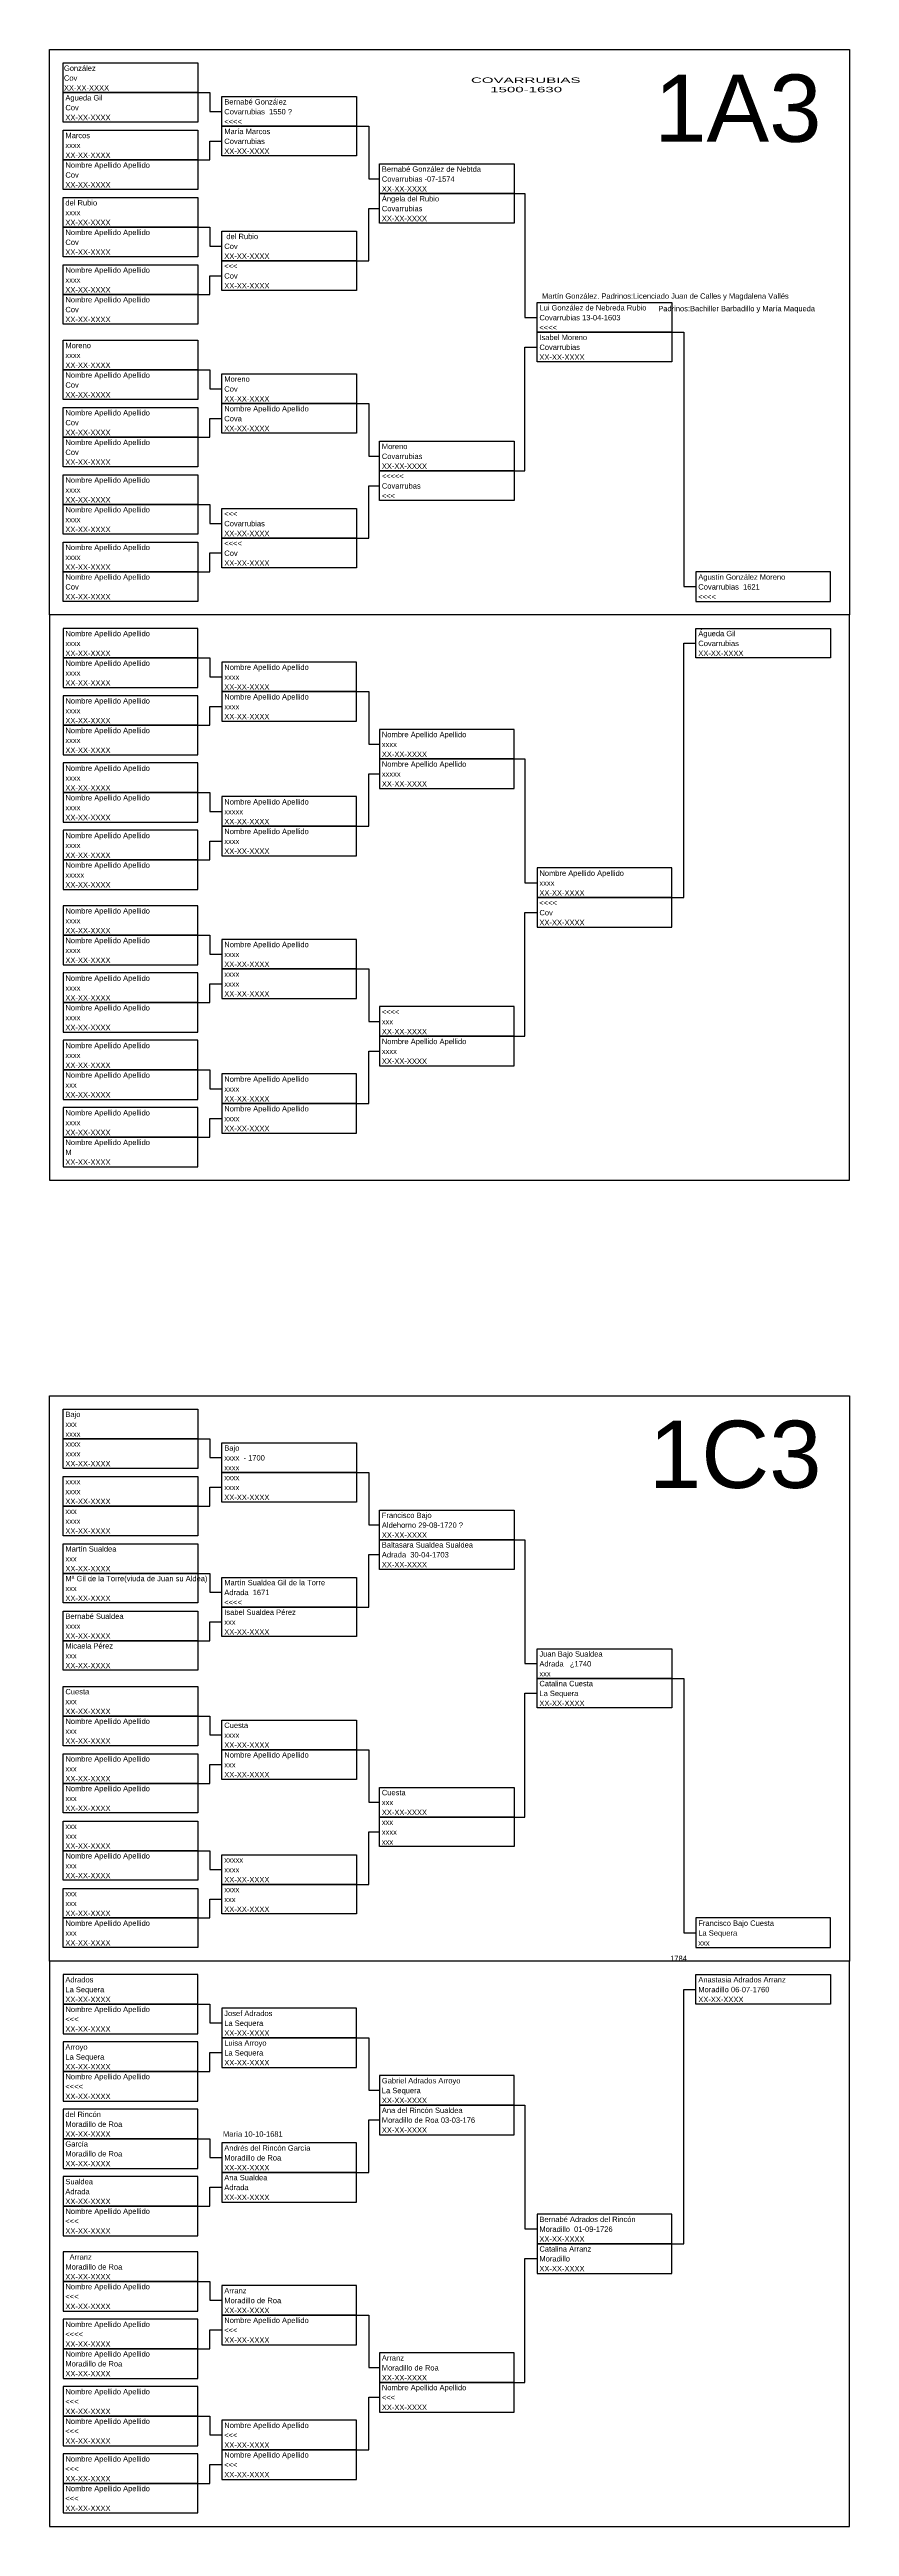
# Model space of a CAD drawing. Header units: millimetres. Extents: x -16844 to 23151, y -8543 to 4892.
# Drawn here: x -4385 to -4088, y -500 to 420 of the extents above; entities that cross this region are included whole.
import ezdxf
from ezdxf.enums import TextEntityAlignment as Align

# ---------------------------------------------------------------- set-up
doc = ezdxf.new("R2010")
doc.units = ezdxf.units.MM
doc.layers.add('Arroyo', color=30, linetype='Continuous')
doc.layers.add('González', color=160, linetype='Continuous')
doc.styles.add('Arial', font='arial.ttf', dxfattribs={"height": 0.01})

# ---------------------------------------------------------------- blocks, each defined once
blk = doc.blocks.new('Hoja superior')
for points in [[(0, 210), (297, 210), (297, 0), (0, 0)], [(5, 205), (55, 205), (55, 194), (5, 194)], [(5, 194), (55, 194), (55, 183), (5, 183)], [(64, 192.5), (114, 192.5), (114, 181.5), (64, 181.5)], [(5, 180), (55, 180), (55, 169), (5, 169)], [(64, 181.5), (114, 181.5), (114, 170.5), (64, 170.5)], [(5, 169), (55, 169), (55, 158), (5, 158)], [(122.5, 167.5), (172.5, 167.5), (172.5, 156.5), (122.5, 156.5)], [(122.5, 156.5), (172.5, 156.5), (172.5, 145.5), (122.5, 145.5)], [(5, 155), (55, 155), (55, 144), (5, 144)], [(5, 144), (55, 144), (55, 133), (5, 133)], [(64, 142.5), (114, 142.5), (114, 131.5), (64, 131.5)], [(5, 130), (55, 130), (55, 119), (5, 119)], [(64, 131.5), (114, 131.5), (114, 120.5), (64, 120.5)], [(5, 119), (55, 119), (55, 108), (5, 108)], [(181, 116), (231, 116), (231, 105), (181, 105)], [(5, 102), (55, 102), (55, 91), (5, 91)], [(181, 105), (231, 105), (231, 94), (181, 94)], [(5, 91), (55, 91), (55, 80), (5, 80)], [(64, 89.5), (114, 89.5), (114, 78.5), (64, 78.5)], [(5, 77), (55, 77), (55, 66), (5, 66)], [(64, 78.5), (114, 78.5), (114, 67.5), (64, 67.5)], [(5, 66), (55, 66), (55, 55), (5, 55)], [(122.5, 64.5), (172.5, 64.5), (172.5, 53.5), (122.5, 53.5)], [(5, 52), (55, 52), (55, 41), (5, 41)], [(122.5, 53.5), (172.5, 53.5), (172.5, 42.5), (122.5, 42.5)], [(5, 41), (55, 41), (55, 30), (5, 30)], [(64, 39.5), (114, 39.5), (114, 28.5), (64, 28.5)], [(64, 28.5), (114, 28.5), (114, 17.5), (64, 17.5)], [(5, 27), (55, 27), (55, 16), (5, 16)], [(5, 16), (55, 16), (55, 5), (5, 5)], [(240, 5), (290, 5), (290, 16), (240, 16)]]:
    blk.add_lwpolyline(points, close=True)
for points in [[(55, 194), (59.5, 194), (59.5, 187), (64, 187)], [(55, 169), (59.5, 169), (59.5, 176), (64, 176)], [(114, 181.5), (118.5, 181.5), (118.5, 162), (122.5, 162)], [(172.5, 156.5), (176.5, 156.5), (176.5, 110.5), (181, 110.5)], [(114, 131.5), (118.5, 131.5), (118.5, 151), (122.5, 151)], [(55, 144), (59.5, 144), (59.5, 137), (64, 137)], [(55, 119), (59.5, 119), (59.5, 126), (64, 126)], [(231, 105), (235.5, 105), (235.5, 10.5), (240, 10.5)], [(172.5, 53.5), (176.5, 53.5), (176.5, 99.5), (181, 99.5)], [(55, 91), (59.5, 91), (59.5, 84), (64, 84)], [(114, 78.5), (118.5, 78.5), (118.5, 59), (122.5, 59)], [(55, 66), (59.5, 66), (59.5, 73), (64, 73)], [(114, 28.5), (118.5, 28.5), (118.5, 48), (122.5, 48)], [(55, 41), (59.5, 41), (59.5, 34), (64, 34)], [(55, 16), (59.5, 16), (59.5, 23), (64, 23)]]:
    blk.add_lwpolyline(points)
blk = doc.blocks.new('Hoja inferior')
for points in [[(0, -210), (297, -210), (297, 0), (0, 0)], [(5, -16), (55, -16), (55, -5), (5, -5)], [(240, -5), (290, -5), (290, -16), (240, -16)], [(5, -27), (55, -27), (55, -16), (5, -16)], [(64, -28.5), (114, -28.5), (114, -17.5), (64, -17.5)], [(5, -41), (55, -41), (55, -30), (5, -30)], [(64, -39.5), (114, -39.5), (114, -28.5), (64, -28.5)], [(5, -52), (55, -52), (55, -41), (5, -41)], [(122.5, -53.5), (172.5, -53.5), (172.5, -42.5), (122.5, -42.5)], [(5, -66), (55, -66), (55, -55), (5, -55)], [(122.5, -64.5), (172.5, -64.5), (172.5, -53.5), (122.5, -53.5)], [(5, -77), (55, -77), (55, -66), (5, -66)], [(64, -78.5), (114, -78.5), (114, -67.5), (64, -67.5)], [(5, -91), (55, -91), (55, -80), (5, -80)], [(64, -89.5), (114, -89.5), (114, -78.5), (64, -78.5)], [(5, -102), (55, -102), (55, -91), (5, -91)], [(181, -105), (231, -105), (231, -94), (181, -94)], [(5, -119), (55, -119), (55, -108), (5, -108)], [(181, -116), (231, -116), (231, -105), (181, -105)], [(5, -130), (55, -130), (55, -119), (5, -119)], [(64, -131.5), (114, -131.5), (114, -120.5), (64, -120.5)], [(5, -144), (55, -144), (55, -133), (5, -133)], [(64, -142.5), (114, -142.5), (114, -131.5), (64, -131.5)], [(5, -155), (55, -155), (55, -144), (5, -144)], [(122.5, -156.5), (172.5, -156.5), (172.5, -145.5), (122.5, -145.5)], [(5, -169), (55, -169), (55, -158), (5, -158)], [(122.5, -167.5), (172.5, -167.5), (172.5, -156.5), (122.5, -156.5)], [(5, -180), (55, -180), (55, -169), (5, -169)], [(64, -181.5), (114, -181.5), (114, -170.5), (64, -170.5)], [(5, -194), (55, -194), (55, -183), (5, -183)], [(64, -192.5), (114, -192.5), (114, -181.5), (64, -181.5)], [(5, -205), (55, -205), (55, -194), (5, -194)]]:
    blk.add_lwpolyline(points, close=True)
for points in [[(55, -16), (59.5, -16), (59.5, -23), (64, -23)], [(231, -105), (235.5, -105), (235.5, -10.5), (240, -10.5)], [(55, -41), (59.5, -41), (59.5, -34), (64, -34)], [(114, -28.5), (118.5, -28.5), (118.5, -48), (122.5, -48)], [(172.5, -53.5), (176.5, -53.5), (176.5, -99.5), (181, -99.5)], [(114, -78.5), (118.5, -78.5), (118.5, -59), (122.5, -59)], [(55, -66), (59.5, -66), (59.5, -73), (64, -73)], [(55, -91), (59.5, -91), (59.5, -84), (64, -84)], [(55, -119), (59.5, -119), (59.5, -126), (64, -126)], [(172.5, -156.5), (176.5, -156.5), (176.5, -110.5), (181, -110.5)], [(55, -144), (59.5, -144), (59.5, -137), (64, -137)], [(114, -131.5), (118.5, -131.5), (118.5, -151), (122.5, -151)], [(114, -181.5), (118.5, -181.5), (118.5, -162), (122.5, -162)], [(55, -169), (59.5, -169), (59.5, -176), (64, -176)], [(55, -194), (59.5, -194), (59.5, -187), (64, -187)]]:
    blk.add_lwpolyline(points)
blk = doc.blocks.new('Casilla')
at = {"style": 'Arial'}
for tag, p in [('NOMBRE', (0.88, 8.08)), ('LUGAR_NACIMIENTO', (0.88, 4.42)), ('FECHA', (0.88, 0.75))]:
    blk.add_attdef(tag, p, '', height=2, dxfattribs=at)
blk = doc.blocks.new('Hermanos')
at = {"style": 'Arial'}
blk.add_attdef('NOMBRE', (0, 0), '', height=2, dxfattribs=at)

msp = doc.modelspace()

# ---------------------------------------------------------------- block references
for name, p, values in [('Casilla', (-4380.3, 404), {'NOMBRE': 'González', 'LUGAR_NACIMIENTO': 'Cov', 'FECHA': 'XX-XX-XXXX'}), ('Casilla', (-4379.76, 393), {'NOMBRE': 'Agueda Gil', 'LUGAR_NACIMIENTO': 'Cov', 'FECHA': 'XX-XX-XXXX'}), ('Casilla', (-4320.76, 391.5), {'NOMBRE': 'Bernabé González', 'LUGAR_NACIMIENTO': 'Covarrubias  1550 ?', 'FECHA': '<<<<'}), ('Casilla', (-4379.76, 379), {'NOMBRE': 'Marcos', 'LUGAR_NACIMIENTO': 'xxxx', 'FECHA': 'XX-XX-XXXX'}), ('Casilla', (-4320.76, 380.5), {'NOMBRE': 'María Marcos', 'LUGAR_NACIMIENTO': 'Covarrubias', 'FECHA': 'XX-XX-XXXX'}), ('Casilla', (-4379.76, 368), {'NOMBRE': 'Nombre Apellido Apellido', 'LUGAR_NACIMIENTO': 'Cov', 'FECHA': 'XX-XX-XXXX'}), ('Casilla', (-4262.26, 366.5), {'NOMBRE': 'Bernabé González de Nebtda', 'LUGAR_NACIMIENTO': 'Covarrubias -07-1574', 'FECHA': 'XX-XX-XXXX'}), ('Casilla', (-4379.76, 354), {'NOMBRE': 'del Rubio', 'LUGAR_NACIMIENTO': 'xxxx', 'FECHA': 'XX-XX-XXXX'}), ('Casilla', (-4262.26, 355.5), {'NOMBRE': 'Ángela del Rubio', 'LUGAR_NACIMIENTO': 'Covarrubias', 'FECHA': 'XX-XX-XXXX'}), ('Casilla', (-4379.76, 343), {'NOMBRE': 'Nombre Apellido Apellido', 'LUGAR_NACIMIENTO': 'Cov', 'FECHA': 'XX-XX-XXXX'}), ('Casilla', (-4320.76, 341.5), {'NOMBRE': ' del Rubio', 'LUGAR_NACIMIENTO': 'Cov', 'FECHA': 'XX-XX-XXXX'}), ('Casilla', (-4379.76, 329), {'NOMBRE': 'Nombre Apellido Apellido', 'LUGAR_NACIMIENTO': 'xxxx', 'FECHA': 'XX-XX-XXXX'}), ('Casilla', (-4320.76, 330.5), {'NOMBRE': '<<<', 'LUGAR_NACIMIENTO': 'Cov', 'FECHA': 'XX-XX-XXXX'}), ('Casilla', (-4379.76, 318), {'NOMBRE': 'Nombre Apellido Apellido', 'LUGAR_NACIMIENTO': 'Cov', 'FECHA': 'XX-XX-XXXX'}), ('Casilla', (-4203.76, 315), {'NOMBRE': 'Lui González de Nebreda Rubio', 'LUGAR_NACIMIENTO': 'Covarrubias 13-04-1603', 'FECHA': '<<<<'}), ('Hermanos', (-4201.93, 327.43), {'NOMBRE': 'Martín González. Padrinos:Licenciado Juan de Calles y Magdalena Vallés'}), ('Hermanos', (-4158.75, 322.78), {'NOMBRE': 'Padrinos:Bachiller Barbadillo y María Maqueda'}), ('Casilla', (-4203.76, 304), {'NOMBRE': 'Isabel Moreno', 'LUGAR_NACIMIENTO': 'Covarrubias', 'FECHA': 'XX-XX-XXXX'}), ('Casilla', (-4379.76, 301), {'NOMBRE': 'Moreno', 'LUGAR_NACIMIENTO': 'xxxx', 'FECHA': 'XX-XX-XXXX'}), ('Casilla', (-4379.76, 290), {'NOMBRE': 'Nombre Apellido Apellido', 'LUGAR_NACIMIENTO': 'Cov', 'FECHA': 'XX-XX-XXXX'}), ('Casilla', (-4320.76, 288.5), {'NOMBRE': 'Moreno', 'LUGAR_NACIMIENTO': 'Cov', 'FECHA': 'XX-XX-XXXX'}), ('Casilla', (-4379.76, 276), {'NOMBRE': 'Nombre Apellido Apellido', 'LUGAR_NACIMIENTO': 'Cov', 'FECHA': 'XX-XX-XXXX'}), ('Casilla', (-4320.76, 277.5), {'NOMBRE': 'Nombre Apellido Apellido', 'LUGAR_NACIMIENTO': 'Cova', 'FECHA': 'XX-XX-XXXX'}), ('Casilla', (-4379.76, 265), {'NOMBRE': 'Nombre Apellido Apellido', 'LUGAR_NACIMIENTO': 'Cov', 'FECHA': 'XX-XX-XXXX'}), ('Casilla', (-4262.26, 263.5), {'NOMBRE': 'Moreno', 'LUGAR_NACIMIENTO': 'Covarrubias', 'FECHA': 'XX-XX-XXXX'}), ('Casilla', (-4379.76, 251), {'NOMBRE': 'Nombre Apellido Apellido', 'LUGAR_NACIMIENTO': 'xxxx', 'FECHA': 'XX-XX-XXXX'}), ('Casilla', (-4262.26, 252.5), {'NOMBRE': '<<<<<', 'LUGAR_NACIMIENTO': 'Covarrubas', 'FECHA': '<<<'}), ('Casilla', (-4379.76, 240), {'NOMBRE': 'Nombre Apellido Apellido', 'LUGAR_NACIMIENTO': 'xxxx', 'FECHA': 'XX-XX-XXXX'}), ('Casilla', (-4320.76, 238.5), {'NOMBRE': '<<<', 'LUGAR_NACIMIENTO': 'Covarrubias', 'FECHA': 'XX-XX-XXXX'}), ('Casilla', (-4379.76, 226), {'NOMBRE': 'Nombre Apellido Apellido', 'LUGAR_NACIMIENTO': 'xxxx', 'FECHA': 'XX-XX-XXXX'}), ('Casilla', (-4320.76, 227.5), {'NOMBRE': '<<<<', 'LUGAR_NACIMIENTO': 'Cov', 'FECHA': 'XX-XX-XXXX'}), ('Casilla', (-4379.76, 215), {'NOMBRE': 'Nombre Apellido Apellido', 'LUGAR_NACIMIENTO': 'Cov', 'FECHA': 'XX-XX-XXXX'}), ('Casilla', (-4144.76, 215), {'NOMBRE': 'Agustín González Moreno', 'LUGAR_NACIMIENTO': 'Covarrubias  1621', 'FECHA': '<<<<'}), ('Casilla', (-4379.76, 194), {'NOMBRE': 'Nombre Apellido Apellido', 'LUGAR_NACIMIENTO': 'xxxx', 'FECHA': 'XX-XX-XXXX'}), ('Casilla', (-4144.76, 194), {'NOMBRE': 'Águeda Gil', 'LUGAR_NACIMIENTO': 'Covarrubias', 'FECHA': 'XX-XX-XXXX'}), ('Casilla', (-4379.76, 183), {'NOMBRE': 'Nombre Apellido Apellido', 'LUGAR_NACIMIENTO': 'xxxx', 'FECHA': 'XX-XX-XXXX'}), ('Casilla', (-4320.76, 181.5), {'NOMBRE': 'Nombre Apellido Apellido', 'LUGAR_NACIMIENTO': 'xxxx', 'FECHA': 'XX-XX-XXXX'}), ('Casilla', (-4379.76, 169), {'NOMBRE': 'Nombre Apellido Apellido', 'LUGAR_NACIMIENTO': 'xxxx', 'FECHA': 'XX-XX-XXXX'}), ('Casilla', (-4320.76, 170.5), {'NOMBRE': 'Nombre Apellido Apellido', 'LUGAR_NACIMIENTO': 'xxxx', 'FECHA': 'XX-XX-XXXX'}), ('Casilla', (-4379.76, 158), {'NOMBRE': 'Nombre Apellido Apellido', 'LUGAR_NACIMIENTO': 'xxxx', 'FECHA': 'XX-XX-XXXX'}), ('Casilla', (-4262.26, 156.5), {'NOMBRE': 'Nombre Apellido Apellido', 'LUGAR_NACIMIENTO': 'xxxx', 'FECHA': 'XX-XX-XXXX'}), ('Casilla', (-4379.76, 144), {'NOMBRE': 'Nombre Apellido Apellido', 'LUGAR_NACIMIENTO': 'xxxx', 'FECHA': 'XX-XX-XXXX'}), ('Casilla', (-4262.26, 145.5), {'NOMBRE': 'Nombre Apellido Apellido', 'LUGAR_NACIMIENTO': 'xxxxx', 'FECHA': 'XX-XX-XXXX'}), ('Casilla', (-4379.76, 133), {'NOMBRE': 'Nombre Apellido Apellido', 'LUGAR_NACIMIENTO': 'xxxx', 'FECHA': 'XX-XX-XXXX'}), ('Casilla', (-4320.76, 131.5), {'NOMBRE': 'Nombre Apellido Apellido', 'LUGAR_NACIMIENTO': 'xxxxx', 'FECHA': 'XX-XX-XXXX'}), ('Casilla', (-4379.76, 119), {'NOMBRE': 'Nombre Apellido Apellido', 'LUGAR_NACIMIENTO': 'xxxx', 'FECHA': 'XX-XX-XXXX'}), ('Casilla', (-4320.76, 120.5), {'NOMBRE': 'Nombre Apellido Apellido', 'LUGAR_NACIMIENTO': 'xxxx', 'FECHA': 'XX-XX-XXXX'}), ('Casilla', (-4379.76, 108), {'NOMBRE': 'Nombre Apellido Apellido', 'LUGAR_NACIMIENTO': 'xxxxx', 'FECHA': 'XX-XX-XXXX'}), ('Casilla', (-4203.76, 105), {'NOMBRE': 'Nombre Apellido Apellido', 'LUGAR_NACIMIENTO': 'xxxx', 'FECHA': 'XX-XX-XXXX'}), ('Casilla', (-4203.76, 94), {'NOMBRE': '<<<<', 'LUGAR_NACIMIENTO': 'Cov', 'FECHA': 'XX-XX-XXXX'}), ('Casilla', (-4379.76, 91), {'NOMBRE': 'Nombre Apellido Apellido', 'LUGAR_NACIMIENTO': 'xxxx', 'FECHA': 'XX-XX-XXXX'}), ('Casilla', (-4379.76, 80), {'NOMBRE': 'Nombre Apellido Apellido', 'LUGAR_NACIMIENTO': 'xxxx', 'FECHA': 'XX-XX-XXXX'}), ('Casilla', (-4320.76, 78.5), {'NOMBRE': 'Nombre Apellido Apellido', 'LUGAR_NACIMIENTO': 'xxxx', 'FECHA': 'XX-XX-XXXX'}), ('Casilla', (-4379.76, 66), {'NOMBRE': 'Nombre Apellido Apellido', 'LUGAR_NACIMIENTO': 'xxxx', 'FECHA': 'XX-XX-XXXX'}), ('Casilla', (-4379.76, 55), {'NOMBRE': 'Nombre Apellido Apellido', 'LUGAR_NACIMIENTO': 'xxxx', 'FECHA': 'XX-XX-XXXX'}), ('Casilla', (-4262.26, 53.5), {'NOMBRE': '<<<<', 'LUGAR_NACIMIENTO': 'xxx', 'FECHA': 'XX-XX-XXXX'}), ('Casilla', (-4379.76, 41), {'NOMBRE': 'Nombre Apellido Apellido', 'LUGAR_NACIMIENTO': 'xxxx', 'FECHA': 'XX-XX-XXXX'}), ('Casilla', (-4262.26, 42.5), {'NOMBRE': 'Nombre Apellido Apellido', 'LUGAR_NACIMIENTO': 'xxxx', 'FECHA': 'XX-XX-XXXX'}), ('Casilla', (-4379.76, 30), {'NOMBRE': 'Nombre Apellido Apellido', 'LUGAR_NACIMIENTO': 'xxx', 'FECHA': 'XX-XX-XXXX'}), ('Casilla', (-4320.76, 28.5), {'NOMBRE': 'Nombre Apellido Apellido', 'LUGAR_NACIMIENTO': 'xxxx', 'FECHA': 'XX-XX-XXXX'}), ('Casilla', (-4320.76, 17.5), {'NOMBRE': 'Nombre Apellido Apellido', 'LUGAR_NACIMIENTO': 'xxxx', 'FECHA': 'XX-XX-XXXX'}), ('Casilla', (-4379.76, 16), {'NOMBRE': 'Nombre Apellido Apellido', 'LUGAR_NACIMIENTO': 'xxxx', 'FECHA': 'XX-XX-XXXX'}), ('Casilla', (-4379.76, 5), {'NOMBRE': 'Nombre Apellido Apellido', 'LUGAR_NACIMIENTO': 'M', 'FECHA': 'XX-XX-XXXX'}), ('Casilla', (-4379.76, -96), {'NOMBRE': 'Bajo', 'LUGAR_NACIMIENTO': 'xxx', 'FECHA': 'xxxx'}), ('Casilla', (-4379.76, -107), {'NOMBRE': 'xxxx', 'LUGAR_NACIMIENTO': 'xxxx', 'FECHA': 'XX-XX-XXXX'}), ('Casilla', (-4320.76, -108.5), {'NOMBRE': 'Bajo', 'LUGAR_NACIMIENTO': 'xxxx  - 1700', 'FECHA': 'xxxx'}), ('Casilla', (-4320.76, -119.5), {'NOMBRE': 'xxxx', 'LUGAR_NACIMIENTO': 'xxxx', 'FECHA': 'XX-XX-XXXX'}), ('Casilla', (-4379.76, -121), {'NOMBRE': 'xxxx', 'LUGAR_NACIMIENTO': 'xxxx', 'FECHA': 'XX-XX-XXXX'}), ('Casilla', (-4379.76, -132), {'NOMBRE': 'xxx', 'LUGAR_NACIMIENTO': 'xxxx', 'FECHA': 'XX-XX-XXXX'}), ('Casilla', (-4262.26, -133.5), {'NOMBRE': 'Francisco Bajo', 'LUGAR_NACIMIENTO': 'Aldehorno 29-08-1720 ?', 'FECHA': 'XX-XX-XXXX'}), ('Casilla', (-4379.76, -146), {'NOMBRE': 'Martín Sualdea', 'LUGAR_NACIMIENTO': 'xxx', 'FECHA': 'XX-XX-XXXX'}), ('Casilla', (-4262.26, -144.5), {'NOMBRE': 'Baltasara Sualdea Sualdea', 'LUGAR_NACIMIENTO': 'Adrada  30-04-1703', 'FECHA': 'XX-XX-XXXX'}), ('Casilla', (-4379.76, -157), {'NOMBRE': 'Mª Gil de la Torre(viuda de Juan su Aldea)', 'LUGAR_NACIMIENTO': 'xxx', 'FECHA': 'XX-XX-XXXX'}), ('Casilla', (-4320.76, -158.5), {'NOMBRE': 'Martín Sualdea Gil de la Torre', 'LUGAR_NACIMIENTO': 'Adrada  1671', 'FECHA': '<<<<'}), ('Casilla', (-4379.76, -171), {'NOMBRE': 'Bernabé Sualdea', 'LUGAR_NACIMIENTO': 'xxxx', 'FECHA': 'XX-XX-XXXX'}), ('Casilla', (-4320.76, -169.5), {'NOMBRE': 'Isabel Sualdea Pérez', 'LUGAR_NACIMIENTO': 'xxx', 'FECHA': 'XX-XX-XXXX'}), ('Casilla', (-4379.76, -182), {'NOMBRE': 'Micaela Pérez', 'LUGAR_NACIMIENTO': 'xxx', 'FECHA': 'XX-XX-XXXX'}), ('Casilla', (-4203.76, -185), {'NOMBRE': 'Juan Bajo Sualdea', 'LUGAR_NACIMIENTO': 'Adrada   ¿1740', 'FECHA': 'xxx'}), ('Casilla', (-4379.76, -199), {'NOMBRE': 'Cuesta', 'LUGAR_NACIMIENTO': 'xxx', 'FECHA': 'XX-XX-XXXX'}), ('Casilla', (-4203.76, -196), {'NOMBRE': 'Catalina Cuesta', 'LUGAR_NACIMIENTO': 'La Sequera', 'FECHA': 'XX-XX-XXXX'}), ('Casilla', (-4379.76, -210), {'NOMBRE': 'Nombre Apellido Apellido', 'LUGAR_NACIMIENTO': 'xxx', 'FECHA': 'XX-XX-XXXX'}), ('Casilla', (-4320.76, -211.5), {'NOMBRE': 'Cuesta', 'LUGAR_NACIMIENTO': 'xxxx', 'FECHA': 'XX-XX-XXXX'}), ('Casilla', (-4379.76, -224), {'NOMBRE': 'Nombre Apellido Apellido', 'LUGAR_NACIMIENTO': 'xxx', 'FECHA': 'XX-XX-XXXX'}), ('Casilla', (-4320.76, -222.5), {'NOMBRE': 'Nombre Apellido Apellido', 'LUGAR_NACIMIENTO': 'xxx', 'FECHA': 'XX-XX-XXXX'}), ('Casilla', (-4379.76, -235), {'NOMBRE': 'Nombre Apellido Apellido', 'LUGAR_NACIMIENTO': 'xxx', 'FECHA': 'XX-XX-XXXX'}), ('Casilla', (-4262.26, -236.5), {'NOMBRE': 'Cuesta', 'LUGAR_NACIMIENTO': 'xxx', 'FECHA': 'XX-XX-XXXX'}), ('Casilla', (-4262.26, -247.5), {'NOMBRE': 'xxx', 'LUGAR_NACIMIENTO': 'xxxx', 'FECHA': 'xxx'}), ('Casilla', (-4379.76, -249), {'NOMBRE': 'xxx', 'LUGAR_NACIMIENTO': 'xxx', 'FECHA': 'XX-XX-XXXX'}), ('Casilla', (-4379.76, -260), {'NOMBRE': 'Nombre Apellido Apellido', 'LUGAR_NACIMIENTO': 'xxx', 'FECHA': 'XX-XX-XXXX'}), ('Casilla', (-4320.76, -261.5), {'NOMBRE': 'xxxxx', 'LUGAR_NACIMIENTO': 'xxxx', 'FECHA': 'XX-XX-XXXX'}), ('Casilla', (-4379.76, -274), {'NOMBRE': 'xxx', 'LUGAR_NACIMIENTO': 'xxx', 'FECHA': 'XX-XX-XXXX'}), ('Casilla', (-4320.76, -272.5), {'NOMBRE': 'xxxx', 'LUGAR_NACIMIENTO': 'xxx', 'FECHA': 'XX-XX-XXXX'}), ('Casilla', (-4379.76, -285), {'NOMBRE': 'Nombre Apellido Apellido', 'LUGAR_NACIMIENTO': 'xxx', 'FECHA': 'XX-XX-XXXX'}), ('Casilla', (-4144.76, -285), {'NOMBRE': 'Francisco Bajo Cuesta', 'LUGAR_NACIMIENTO': 'La Sequera', 'FECHA': 'xxx'}), ('Hermanos', (-4154.34, -290), {'NOMBRE': '1784'}), ('Casilla', (-4379.76, -306), {'NOMBRE': 'Adrados', 'LUGAR_NACIMIENTO': 'La Sequera', 'FECHA': 'XX-XX-XXXX'}), ('Casilla', (-4144.76, -306), {'NOMBRE': 'Anastasia Adrados Arranz', 'LUGAR_NACIMIENTO': 'Moradillo 06-07-1760', 'FECHA': 'XX-XX-XXXX'}), ('Casilla', (-4379.76, -317), {'NOMBRE': 'Nombre Apellido Apellido', 'LUGAR_NACIMIENTO': '<<<', 'FECHA': 'XX-XX-XXXX'}), ('Casilla', (-4320.76, -318.5), {'NOMBRE': 'Josef Adrados', 'LUGAR_NACIMIENTO': 'La Sequera', 'FECHA': 'XX-XX-XXXX'}), ('Casilla', (-4379.76, -331), {'NOMBRE': 'Arroyo', 'LUGAR_NACIMIENTO': 'La Sequera', 'FECHA': 'XX-XX-XXXX'}), ('Casilla', (-4320.76, -329.5), {'NOMBRE': 'Luisa Arroyo', 'LUGAR_NACIMIENTO': 'La Sequera', 'FECHA': 'XX-XX-XXXX'}), ('Casilla', (-4379.76, -342), {'NOMBRE': 'Nombre Apellido Apellido', 'LUGAR_NACIMIENTO': '<<<<', 'FECHA': 'XX-XX-XXXX'}), ('Casilla', (-4262.26, -343.5), {'NOMBRE': 'Gabriel Adrados Arroyo', 'LUGAR_NACIMIENTO': 'La Sequera', 'FECHA': 'XX-XX-XXXX'}), ('Casilla', (-4379.76, -356), {'NOMBRE': 'del Rincón', 'LUGAR_NACIMIENTO': 'Moradillo de Roa', 'FECHA': 'XX-XX-XXXX'}), ('Casilla', (-4262.26, -354.5), {'NOMBRE': 'Ana del Rincón Sualdea ', 'LUGAR_NACIMIENTO': 'Moradillo de Roa 03-03-176', 'FECHA': 'XX-XX-XXXX'}), ('Casilla', (-4379.76, -367), {'NOMBRE': 'García', 'LUGAR_NACIMIENTO': 'Moradillo de Roa', 'FECHA': 'XX-XX-XXXX'}), ('Hermanos', (-4320.39, -355.24), {'NOMBRE': 'María 10-10-1681'}), ('Casilla', (-4320.76, -368.5), {'NOMBRE': 'Andrés del Rincón García', 'LUGAR_NACIMIENTO': 'Moradillo de Roa', 'FECHA': 'XX-XX-XXXX'}), ('Casilla', (-4379.76, -381), {'NOMBRE': 'Sualdea', 'LUGAR_NACIMIENTO': 'Adrada', 'FECHA': 'XX-XX-XXXX'}), ('Casilla', (-4320.76, -379.5), {'NOMBRE': 'Ana Sualdea', 'LUGAR_NACIMIENTO': 'Adrada', 'FECHA': 'XX-XX-XXXX'}), ('Casilla', (-4379.76, -392), {'NOMBRE': 'Nombre Apellido Apellido', 'LUGAR_NACIMIENTO': '<<<', 'FECHA': 'XX-XX-XXXX'}), ('Casilla', (-4203.76, -395), {'NOMBRE': 'Bernabé Adrados del Rincón', 'LUGAR_NACIMIENTO': 'Moradillo  01-09-1726', 'FECHA': 'XX-XX-XXXX'}), ('Casilla', (-4379.76, -409), {'NOMBRE': '  Arranz', 'LUGAR_NACIMIENTO': 'Moradillo de Roa', 'FECHA': 'XX-XX-XXXX'}), ('Casilla', (-4203.76, -406), {'NOMBRE': 'Catalina Arranz', 'LUGAR_NACIMIENTO': 'Moradillo', 'FECHA': 'XX-XX-XXXX'}), ('Casilla', (-4379.76, -420), {'NOMBRE': 'Nombre Apellido Apellido', 'LUGAR_NACIMIENTO': '<<<', 'FECHA': 'XX-XX-XXXX'}), ('Casilla', (-4320.76, -421.5), {'NOMBRE': 'Arranz', 'LUGAR_NACIMIENTO': 'Moradillo de Roa', 'FECHA': 'XX-XX-XXXX'}), ('Casilla', (-4320.76, -432.5), {'NOMBRE': 'Nombre Apellido Apellido', 'LUGAR_NACIMIENTO': '<<<', 'FECHA': 'XX-XX-XXXX'}), ('Casilla', (-4379.76, -434), {'NOMBRE': 'Nombre Apellido Apellido', 'LUGAR_NACIMIENTO': '<<<<', 'FECHA': 'XX-XX-XXXX'}), ('Casilla', (-4379.76, -445), {'NOMBRE': 'Nombre Apellido Apellido', 'LUGAR_NACIMIENTO': 'Moradillo de Roa', 'FECHA': 'XX-XX-XXXX'}), ('Casilla', (-4262.26, -446.5), {'NOMBRE': 'Arranz', 'LUGAR_NACIMIENTO': 'Moradillo de Roa', 'FECHA': 'XX-XX-XXXX'}), ('Casilla', (-4379.76, -459), {'NOMBRE': 'Nombre Apellido Apellido', 'LUGAR_NACIMIENTO': '<<<', 'FECHA': 'XX-XX-XXXX'}), ('Casilla', (-4262.26, -457.5), {'NOMBRE': 'Nombre Apellido Apellido', 'LUGAR_NACIMIENTO': '<<<', 'FECHA': 'XX-XX-XXXX'}), ('Casilla', (-4379.76, -470), {'NOMBRE': 'Nombre Apellido Apellido', 'LUGAR_NACIMIENTO': '<<<', 'FECHA': 'XX-XX-XXXX'}), ('Casilla', (-4320.76, -471.5), {'NOMBRE': 'Nombre Apellido Apellido', 'LUGAR_NACIMIENTO': '<<<', 'FECHA': 'XX-XX-XXXX'}), ('Casilla', (-4379.76, -484), {'NOMBRE': 'Nombre Apellido Apellido', 'LUGAR_NACIMIENTO': '<<<', 'FECHA': 'XX-XX-XXXX'}), ('Casilla', (-4320.76, -482.5), {'NOMBRE': 'Nombre Apellido Apellido', 'LUGAR_NACIMIENTO': '<<<', 'FECHA': 'XX-XX-XXXX'}), ('Casilla', (-4379.76, -495), {'NOMBRE': 'Nombre Apellido Apellido', 'LUGAR_NACIMIENTO': '<<<', 'FECHA': 'XX-XX-XXXX'})]:
    msp.add_blockref(name, p).add_auto_attribs(values)
ref = msp.add_blockref('Hermanos', (-4228.29, 407.61))
ref.add_attrib('NOMBRE', 'COVARRUBIAS', (-4228.29, 407.61), dxfattribs={"height": 2, "style": 'Arial', "width": 2})
ref = msp.add_blockref('Hermanos', (-4228.92, 404.14))
ref.add_attrib('NOMBRE', '     1500-1630', (-4228.92, 404.14), dxfattribs={"height": 2, "style": 'Arial', "width": 2})
at = {"color": 4}
msp.add_blockref('Casilla', (-4320.76, 67.5), dxfattribs=at).add_auto_attribs({'NOMBRE': 'xxxx', 'LUGAR_NACIMIENTO': 'xxxx', 'FECHA': 'XX-XX-XXXX'})
at = {"layer": 'Arroyo'}
msp.add_blockref('Hoja superior', (-4384.76, -290), dxfattribs=at)
at = {"layer": 'Arroyo', "color": 2}
msp.add_blockref('Hoja inferior', (-4384.76, -290), dxfattribs=at)
at = {"layer": 'González'}
for name in ['Hoja superior', 'Hoja inferior']:
    msp.add_blockref(name, (-4384.76, 210), dxfattribs=at)
at = {"layer": 'González', "color": 4}
for name in ['Hoja superior', 'Hoja inferior']:
    msp.add_blockref(name, (-4384.76, 210), dxfattribs=at)

# ---------------------------------------------------------------- texts
at = {"layer": 'Arroyo', "style": 'Arial'}
msp.add_text('1C3', height=25, dxfattribs=at).set_placement((-4098.14, -114.28), align=Align.RIGHT)
at = {"layer": 'González', "style": 'Arial'}
msp.add_text('1A3', height=25, dxfattribs=at).set_placement((-4098.14, 385.72), align=Align.RIGHT)

doc.saveas('drawing.dxf')
